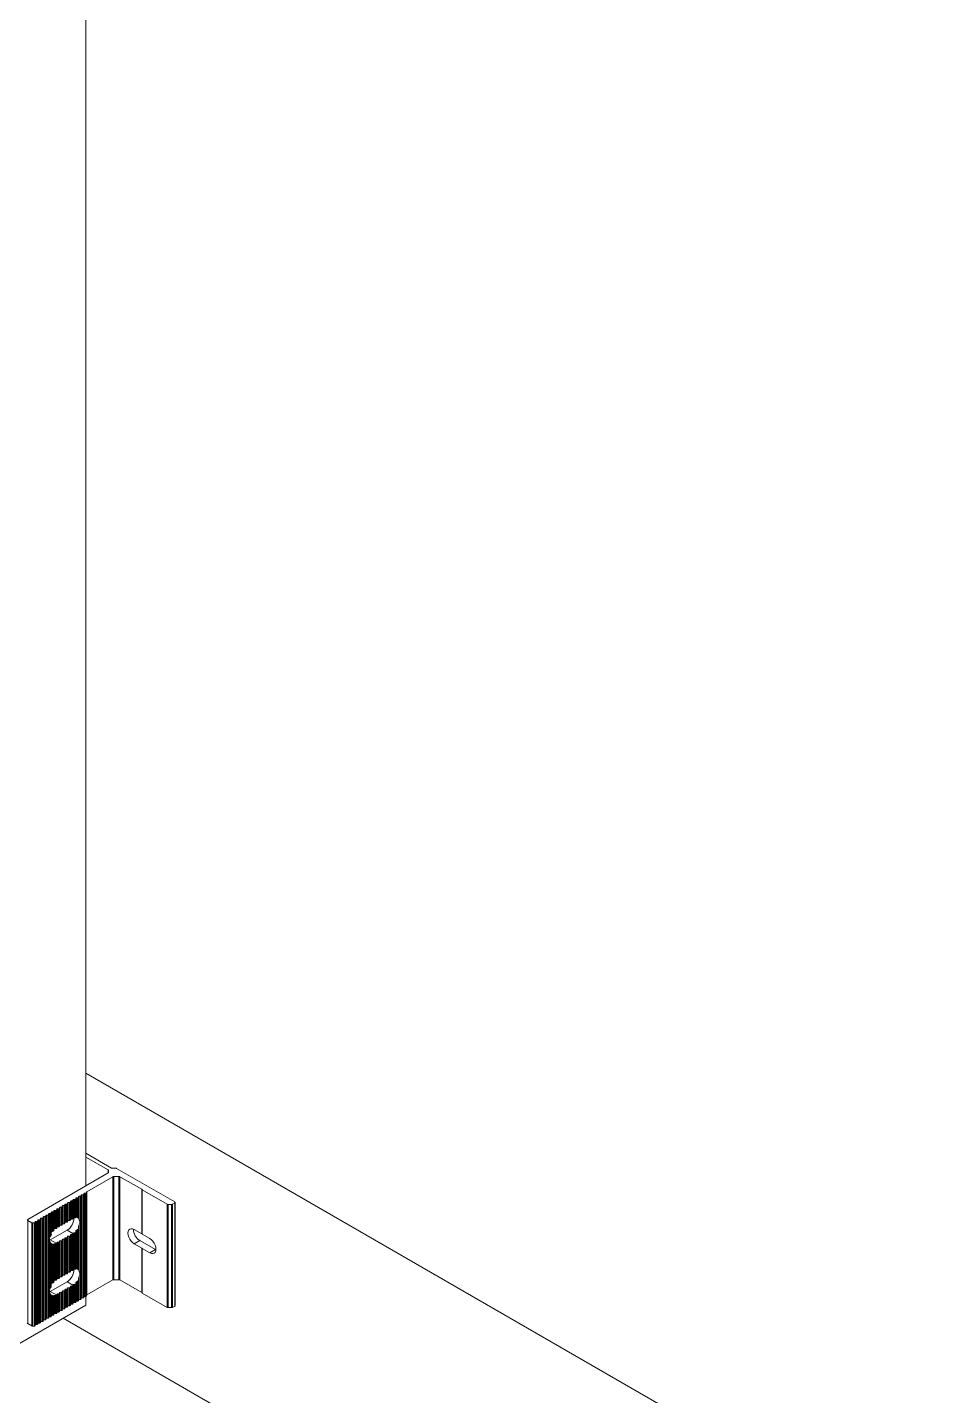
# Model space of a CAD drawing. Header units: millimetres. Extents: x 39 to 459, y 26 to 647.
# Drawn here: x 164.45 to 173.22, y 236.69 to 249.67 of the extents above; entities that cross this region are included whole.
import ezdxf

# ---------------------------------------------------------------- set-up
doc = ezdxf.new("R2010")
doc.units = ezdxf.units.MM
doc.layers.add('ANTET', color=7, linetype='Continuous')

# ---------------------------------------------------------------- blocks, each defined once
blk = doc.blocks.new('Kayıt Montajı')
at = {"color": 8, "linetype": 'Continuous', "lineweight": 15}
for p, q in [((11300.569, 2142.289), (11300.569, 2120.904)), ((11300.781, 2121.055), (11300.781, 2121.026)), ((11300.569, 2119.855), (11300.569, 2119.771))]:
    blk.add_line(p, q, dxfattribs=at)
at = {"color": 7, "linetype": 'Continuous', "lineweight": 15}
for p, q in [((11300.57, 2120.904), (11300.57, 2142.29)), ((11308.793, 2117.226), (11300.57, 2121.973)), ((11300.57, 2121.213), (11300.813, 2121.073)), ((11300.57, 2121.176), (11300.781, 2121.055)), ((11300.781, 2121.026), (11300.019, 2120.586)), ((11300.785, 2121.05), (11300.785, 2121.031)), ((11300.854, 2121.071), (11300.821, 2121.071)), ((11300.862, 2121.069), (11301.413, 2120.751)), ((11300.826, 2120.991), (11300.579, 2120.848)), ((11300.826, 2120.991), (11300.826, 2120.011)), ((11300.835, 2120.993), (11300.883, 2120.993)), ((11300.835, 2120.993), (11300.835, 2120.013)), ((11300.883, 2120.993), (11300.883, 2120.013)), ((11300.891, 2120.991), (11301.1, 2120.871)), ((11300.891, 2120.991), (11300.891, 2120.011)), ((11300.423, 2120.75), (11300.423, 2120.756)), ((11300.43, 2120.761), (11300.441, 2120.761)), ((11300.43, 2120.761), (11300.43, 2120.589)), ((11300.441, 2120.761), (11300.441, 2120.589)), ((11300.448, 2120.765), (11300.448, 2120.771)), ((11300.448, 2120.765), (11300.448, 2120.593)), ((11300.456, 2120.775), (11300.467, 2120.775)), ((11300.456, 2120.775), (11300.456, 2120.603)), ((11300.467, 2120.775), (11300.467, 2120.602)), ((11300.474, 2120.78), (11300.474, 2120.786)), ((11300.474, 2120.78), (11300.474, 2120.604)), ((11300.482, 2120.79), (11300.492, 2120.79)), ((11300.482, 2120.79), (11300.482, 2120.607)), ((11300.492, 2120.79), (11300.492, 2120.602)), ((11300.5, 2120.795), (11300.5, 2120.801)), ((11300.5, 2120.795), (11300.5, 2120.598)), ((11300.507, 2120.805), (11300.518, 2120.805)), ((11300.507, 2120.805), (11300.507, 2120.582)), ((11300.518, 2120.805), (11300.518, 2119.825)), ((11300.526, 2120.809), (11300.526, 2120.816)), ((11300.526, 2120.809), (11300.526, 2119.83)), ((11300.533, 2120.82), (11300.544, 2120.82)), ((11300.533, 2120.82), (11300.533, 2119.84)), ((11300.544, 2120.82), (11300.544, 2119.84)), ((11300.551, 2120.824), (11300.551, 2120.831)), ((11300.551, 2120.824), (11300.551, 2119.844)), ((11300.559, 2120.835), (11300.57, 2120.835)), ((11300.559, 2120.835), (11300.559, 2119.855)), ((11300.57, 2120.835), (11300.57, 2119.855)), ((11300.577, 2120.839), (11300.577, 2120.845)), ((11300.577, 2120.839), (11300.577, 2119.859)), ((11300.579, 2120.848), (11300.579, 2119.869)), ((11301.106, 2120.871), (11301.1, 2120.871)), ((11301.1, 2120.871), (11301.1, 2120.448)), ((11301.106, 2120.871), (11301.106, 2120.867)), ((11301.106, 2120.867), (11301.343, 2120.73)), ((11301.106, 2120.867), (11301.106, 2120.445)), ((11300.198, 2120.627), (11300.209, 2120.627)), ((11300.198, 2120.627), (11300.198, 2119.647)), ((11300.209, 2120.627), (11300.209, 2119.647)), ((11300.217, 2120.631), (11300.217, 2120.637)), ((11300.217, 2120.631), (11300.217, 2119.651)), ((11300.224, 2120.642), (11300.235, 2120.642)), ((11300.224, 2120.642), (11300.224, 2120.401)), ((11300.235, 2120.642), (11300.235, 2120.426)), ((11300.242, 2120.646), (11300.242, 2120.652)), ((11300.242, 2120.646), (11300.242, 2120.445)), ((11300.25, 2120.656), (11300.261, 2120.656)), ((11300.25, 2120.656), (11300.25, 2120.471)), ((11300.261, 2120.656), (11300.261, 2120.475)), ((11300.268, 2120.661), (11300.268, 2120.667)), ((11300.268, 2120.661), (11300.268, 2120.483)), ((11300.276, 2120.671), (11300.286, 2120.671)), ((11300.276, 2120.671), (11300.276, 2120.499)), ((11300.286, 2120.671), (11300.286, 2120.499)), ((11300.294, 2120.676), (11300.294, 2120.682)), ((11300.294, 2120.676), (11300.294, 2120.504)), ((11300.301, 2120.686), (11300.312, 2120.686)), ((11300.301, 2120.686), (11300.301, 2120.515)), ((11300.312, 2120.686), (11300.312, 2120.515)), ((11300.32, 2120.691), (11300.32, 2120.697)), ((11300.32, 2120.691), (11300.32, 2120.519)), ((11300.327, 2120.701), (11300.338, 2120.701)), ((11300.327, 2120.701), (11300.327, 2120.53)), ((11300.338, 2120.701), (11300.338, 2120.53)), ((11300.345, 2120.705), (11300.345, 2120.712)), ((11300.345, 2120.705), (11300.345, 2120.534)), ((11300.353, 2120.716), (11300.364, 2120.716)), ((11300.353, 2120.716), (11300.353, 2120.544)), ((11300.364, 2120.716), (11300.364, 2120.544)), ((11300.371, 2120.72), (11300.371, 2120.726)), ((11300.371, 2120.72), (11300.371, 2120.549)), ((11300.379, 2120.731), (11300.389, 2120.731)), ((11300.379, 2120.731), (11300.379, 2120.559)), ((11300.389, 2120.731), (11300.389, 2120.559)), ((11300.397, 2120.735), (11300.397, 2120.741)), ((11300.397, 2120.735), (11300.397, 2120.564)), ((11300.404, 2120.746), (11300.415, 2120.746)), ((11300.404, 2120.746), (11300.404, 2120.574)), ((11300.415, 2120.746), (11300.415, 2120.574)), ((11300.423, 2120.75), (11300.423, 2120.579)), ((11301.343, 2120.73), (11301.343, 2119.75)), ((11301.352, 2120.728), (11301.384, 2120.728)), ((11301.352, 2120.728), (11301.352, 2119.748)), ((11301.384, 2120.728), (11301.384, 2119.748)), ((11301.393, 2120.73), (11301.413, 2120.742)), ((11301.393, 2120.73), (11301.393, 2119.75)), ((11301.413, 2120.742), (11301.413, 2119.762)), ((11301.416, 2119.767), (11301.416, 2120.747)), ((11300.019, 2120.576), (11300.058, 2120.554)), ((11300.019, 2120.576), (11300.019, 2119.596)), ((11300.058, 2120.554), (11300.058, 2119.574)), ((11300.063, 2120.552), (11300.08, 2120.552)), ((11300.063, 2120.552), (11300.063, 2119.573)), ((11300.08, 2120.552), (11300.08, 2119.573)), ((11300.088, 2120.557), (11300.088, 2120.563)), ((11300.088, 2120.557), (11300.088, 2119.577)), ((11300.095, 2120.567), (11300.106, 2120.567)), ((11300.095, 2120.567), (11300.095, 2119.587)), ((11300.106, 2120.567), (11300.106, 2119.587)), ((11300.114, 2120.572), (11300.114, 2120.578)), ((11300.114, 2120.572), (11300.114, 2119.592)), ((11300.121, 2120.582), (11300.132, 2120.582)), ((11300.121, 2120.582), (11300.121, 2119.602)), ((11300.132, 2120.582), (11300.132, 2119.602)), ((11300.139, 2120.586), (11300.139, 2120.593)), ((11300.139, 2120.586), (11300.139, 2119.607)), ((11300.147, 2120.597), (11300.158, 2120.597)), ((11300.147, 2120.597), (11300.147, 2119.617)), ((11300.158, 2120.597), (11300.158, 2119.617)), ((11300.165, 2120.601), (11300.165, 2120.608)), ((11300.165, 2120.601), (11300.165, 2119.621)), ((11300.173, 2120.612), (11300.183, 2120.612)), ((11300.173, 2120.612), (11300.173, 2119.632)), ((11300.183, 2120.612), (11300.183, 2119.632)), ((11300.191, 2120.616), (11300.191, 2120.622)), ((11300.191, 2120.616), (11300.191, 2119.636)), ((11300.312, 2120.515), (11300.301, 2120.515)), ((11300.338, 2120.53), (11300.327, 2120.53)), ((11300.364, 2120.544), (11300.353, 2120.544)), ((11300.389, 2120.559), (11300.379, 2120.559)), ((11300.415, 2120.574), (11300.404, 2120.574)), ((11300.441, 2120.589), (11300.43, 2120.589)), ((11300.5, 2120.501), (11300.5, 2120.108)), ((11300.507, 2120.538), (11300.507, 2120.092)), ((11300.224, 2120.392), (11300.224, 2119.911)), ((11300.233, 2120.391), (11300.225, 2120.387)), ((11300.392, 2120.483), (11300.233, 2120.391)), ((11300.294, 2120.356), (11300.233, 2120.391)), ((11300.235, 2120.367), (11300.235, 2119.937)), ((11300.312, 2120.368), (11300.301, 2120.368)), ((11300.301, 2120.368), (11300.301, 2120.025)), ((11300.312, 2120.368), (11300.312, 2120.025)), ((11300.32, 2120.378), (11300.32, 2120.372)), ((11300.32, 2120.372), (11300.32, 2120.029)), ((11300.338, 2120.383), (11300.327, 2120.383)), ((11300.327, 2120.383), (11300.327, 2120.04)), ((11300.338, 2120.383), (11300.338, 2120.04)), ((11300.345, 2120.393), (11300.345, 2120.387)), ((11300.345, 2120.387), (11300.345, 2120.044)), ((11300.364, 2120.397), (11300.353, 2120.397)), ((11300.353, 2120.397), (11300.353, 2120.055)), ((11300.364, 2120.397), (11300.364, 2120.055)), ((11300.371, 2120.408), (11300.371, 2120.402)), ((11300.371, 2120.402), (11300.371, 2120.059)), ((11300.389, 2120.412), (11300.379, 2120.412)), ((11300.379, 2120.412), (11300.379, 2120.069)), ((11300.389, 2120.412), (11300.389, 2120.069)), ((11300.448, 2120.451), (11300.392, 2120.483)), ((11300.397, 2120.423), (11300.397, 2120.417)), ((11300.397, 2120.417), (11300.397, 2120.074)), ((11300.415, 2120.427), (11300.404, 2120.427)), ((11300.404, 2120.427), (11300.404, 2120.084)), ((11300.415, 2120.427), (11300.415, 2120.084)), ((11300.423, 2120.438), (11300.423, 2120.432)), ((11300.423, 2120.432), (11300.423, 2120.089)), ((11300.441, 2120.442), (11300.43, 2120.442)), ((11300.43, 2120.442), (11300.43, 2120.099)), ((11300.441, 2120.442), (11300.441, 2120.099)), ((11300.448, 2120.451), (11300.448, 2120.446)), ((11300.448, 2120.446), (11300.448, 2120.103)), ((11300.456, 2120.458), (11300.456, 2120.113)), ((11300.467, 2120.459), (11300.467, 2120.112)), ((11300.474, 2120.466), (11300.474, 2120.114)), ((11300.482, 2120.484), (11300.482, 2120.117)), ((11300.492, 2120.488), (11300.492, 2120.112)), ((11301.029, 2120.489), (11301.1, 2120.448)), ((11301.082, 2120.385), (11301.029, 2120.355)), ((11301.23, 2120.299), (11301.082, 2120.385)), ((11301.1, 2120.448), (11301.106, 2120.448)), ((11301.106, 2120.445), (11301.177, 2120.404)), ((11300.242, 2120.356), (11300.242, 2119.956)), ((11300.25, 2120.352), (11300.25, 2119.981)), ((11300.261, 2120.348), (11300.261, 2119.985)), ((11300.268, 2120.348), (11300.268, 2119.994)), ((11300.276, 2120.354), (11300.276, 2120.009)), ((11300.286, 2120.353), (11300.286, 2120.01)), ((11300.294, 2120.363), (11300.294, 2120.357)), ((11300.294, 2120.357), (11300.294, 2120.014)), ((11301.029, 2120.355), (11301.1, 2120.314)), ((11301.1, 2120.314), (11301.1, 2119.891)), ((11301.1, 2120.314), (11301.106, 2120.314)), ((11301.106, 2120.31), (11301.106, 2120.314)), ((11301.106, 2120.31), (11301.106, 2119.887)), ((11301.106, 2120.31), (11301.177, 2120.269)), ((11301.23, 2120.299), (11301.177, 2120.269)), ((11301.235, 2120.297), (11301.23, 2120.299)), ((11300.392, 2119.993), (11300.233, 2119.901)), ((11300.312, 2120.025), (11300.301, 2120.025)), ((11300.338, 2120.04), (11300.327, 2120.04)), ((11300.364, 2120.055), (11300.353, 2120.055)), ((11300.389, 2120.069), (11300.379, 2120.069)), ((11300.448, 2119.961), (11300.392, 2119.993)), ((11300.415, 2120.084), (11300.404, 2120.084)), ((11300.441, 2120.099), (11300.43, 2120.099)), ((11300.482, 2119.994), (11300.482, 2119.81)), ((11300.492, 2119.999), (11300.492, 2119.81)), ((11300.5, 2120.011), (11300.5, 2119.815)), ((11300.507, 2120.048), (11300.507, 2119.825)), ((11300.826, 2120.011), (11300.579, 2119.869)), ((11300.835, 2120.013), (11300.883, 2120.013)), ((11300.891, 2120.011), (11301.1, 2119.891)), ((11300.224, 2119.902), (11300.224, 2119.662)), ((11300.225, 2119.897), (11300.233, 2119.901)), ((11300.294, 2119.866), (11300.233, 2119.901)), ((11300.235, 2119.877), (11300.235, 2119.662)), ((11300.242, 2119.867), (11300.242, 2119.666)), ((11300.25, 2119.862), (11300.25, 2119.677)), ((11300.261, 2119.858), (11300.261, 2119.677)), ((11300.268, 2119.858), (11300.268, 2119.681)), ((11300.276, 2119.864), (11300.276, 2119.691)), ((11300.286, 2119.863), (11300.286, 2119.691)), ((11300.294, 2119.873), (11300.294, 2119.867)), ((11300.294, 2119.867), (11300.294, 2119.696)), ((11300.312, 2119.878), (11300.301, 2119.878)), ((11300.301, 2119.878), (11300.301, 2119.706)), ((11300.312, 2119.878), (11300.312, 2119.706)), ((11300.32, 2119.888), (11300.32, 2119.882)), ((11300.32, 2119.882), (11300.32, 2119.711)), ((11300.338, 2119.893), (11300.327, 2119.893)), ((11300.327, 2119.893), (11300.327, 2119.721)), ((11300.338, 2119.893), (11300.338, 2119.721)), ((11300.345, 2119.903), (11300.345, 2119.897)), ((11300.345, 2119.897), (11300.345, 2119.726)), ((11300.364, 2119.908), (11300.353, 2119.908)), ((11300.353, 2119.908), (11300.353, 2119.736)), ((11300.364, 2119.908), (11300.364, 2119.736)), ((11300.371, 2119.918), (11300.371, 2119.912)), ((11300.371, 2119.912), (11300.371, 2119.74)), ((11300.389, 2119.922), (11300.379, 2119.922)), ((11300.379, 2119.922), (11300.379, 2119.751)), ((11300.389, 2119.922), (11300.389, 2119.751)), ((11300.397, 2119.933), (11300.397, 2119.927)), ((11300.397, 2119.927), (11300.397, 2119.755)), ((11300.415, 2119.937), (11300.404, 2119.937)), ((11300.404, 2119.937), (11300.404, 2119.766)), ((11300.415, 2119.937), (11300.415, 2119.766)), ((11300.423, 2119.948), (11300.423, 2119.942)), ((11300.423, 2119.942), (11300.423, 2119.77)), ((11300.441, 2119.952), (11300.43, 2119.952)), ((11300.43, 2119.952), (11300.43, 2119.781)), ((11300.441, 2119.952), (11300.441, 2119.781)), ((11300.448, 2119.961), (11300.448, 2119.956)), ((11300.448, 2119.956), (11300.448, 2119.785)), ((11300.456, 2119.968), (11300.456, 2119.796)), ((11300.467, 2119.969), (11300.467, 2119.796)), ((11300.474, 2119.976), (11300.474, 2119.8)), ((11300.559, 2119.855), (11300.57, 2119.855)), ((11300.57, 2119.772), (11300.57, 2119.855)), ((11301.106, 2119.891), (11301.1, 2119.891)), ((11301.106, 2119.887), (11301.343, 2119.75)), ((11299.248, 2119.008), (11300.569, 2119.771)), ((11300.327, 2119.721), (11300.338, 2119.721)), ((11300.353, 2119.736), (11300.364, 2119.736)), ((11300.379, 2119.751), (11300.389, 2119.751)), ((11300.404, 2119.766), (11300.415, 2119.766)), ((11300.43, 2119.781), (11300.441, 2119.781)), ((11300.456, 2119.796), (11300.467, 2119.796)), ((11300.482, 2119.81), (11300.492, 2119.81)), ((11300.507, 2119.825), (11300.518, 2119.825)), ((11300.533, 2119.84), (11300.544, 2119.84)), ((11301.352, 2119.748), (11301.384, 2119.748)), ((11301.393, 2119.75), (11301.413, 2119.762)), ((11300.019, 2119.596), (11300.058, 2119.574)), ((11300.095, 2119.587), (11300.106, 2119.587)), ((11300.121, 2119.602), (11300.132, 2119.602)), ((11300.147, 2119.617), (11300.158, 2119.617)), ((11300.173, 2119.632), (11300.183, 2119.632)), ((11300.198, 2119.647), (11300.209, 2119.647)), ((11300.224, 2119.662), (11300.235, 2119.662)), ((11300.25, 2119.677), (11300.261, 2119.677)), ((11300.276, 2119.691), (11300.286, 2119.691)), ((11300.301, 2119.706), (11300.312, 2119.706)), ((11300.355, 2119.647), (11303.803, 2117.656)), ((11300.063, 2119.573), (11300.08, 2119.573))]:
    blk.add_line(p, q, dxfattribs=at)
at = {"color": 7, "linetype": 'Continuous', "lineweight": 15, "flags": 128}
for points in [[(11300.423, 2120.756), (11300.423, 2120.757), (11300.423, 2120.758), (11300.424, 2120.759), (11300.425, 2120.759), (11300.426, 2120.76), (11300.427, 2120.76), (11300.429, 2120.76), (11300.43, 2120.761)], [(11300.441, 2120.761), (11300.442, 2120.761), (11300.444, 2120.761), (11300.445, 2120.761), (11300.446, 2120.762), (11300.447, 2120.762), (11300.448, 2120.763), (11300.448, 2120.764), (11300.448, 2120.765)], [(11300.448, 2120.771), (11300.449, 2120.772), (11300.449, 2120.773), (11300.45, 2120.773), (11300.451, 2120.774), (11300.452, 2120.775), (11300.453, 2120.775), (11300.454, 2120.775), (11300.456, 2120.775)], [(11300.467, 2120.775), (11300.468, 2120.775), (11300.47, 2120.776), (11300.471, 2120.776), (11300.472, 2120.777), (11300.473, 2120.777), (11300.474, 2120.778), (11300.474, 2120.779), (11300.474, 2120.78)], [(11300.474, 2120.786), (11300.474, 2120.787), (11300.475, 2120.788), (11300.475, 2120.788), (11300.476, 2120.789), (11300.478, 2120.79), (11300.479, 2120.79), (11300.48, 2120.79), (11300.482, 2120.79)], [(11300.492, 2120.79), (11300.494, 2120.79), (11300.495, 2120.791), (11300.497, 2120.791), (11300.498, 2120.792), (11300.499, 2120.792), (11300.499, 2120.793), (11300.5, 2120.794), (11300.5, 2120.795)], [(11300.5, 2120.801), (11300.5, 2120.802), (11300.501, 2120.802), (11300.501, 2120.803), (11300.502, 2120.804), (11300.503, 2120.804), (11300.505, 2120.805), (11300.506, 2120.805), (11300.507, 2120.805)], [(11300.518, 2120.805), (11300.52, 2120.805), (11300.521, 2120.805), (11300.522, 2120.806), (11300.524, 2120.806), (11300.524, 2120.807), (11300.525, 2120.808), (11300.526, 2120.809), (11300.526, 2120.809)], [(11300.526, 2120.816), (11300.526, 2120.817), (11300.526, 2120.817), (11300.527, 2120.818), (11300.528, 2120.819), (11300.529, 2120.819), (11300.53, 2120.82), (11300.532, 2120.82), (11300.533, 2120.82)], [(11300.544, 2120.82), (11300.545, 2120.82), (11300.547, 2120.82), (11300.548, 2120.821), (11300.549, 2120.821), (11300.55, 2120.822), (11300.551, 2120.823), (11300.551, 2120.824), (11300.551, 2120.824)], [(11300.551, 2120.831), (11300.552, 2120.831), (11300.552, 2120.832), (11300.553, 2120.833), (11300.554, 2120.834), (11300.555, 2120.834), (11300.556, 2120.835), (11300.558, 2120.835), (11300.559, 2120.835)], [(11300.57, 2120.835), (11300.571, 2120.835), (11300.573, 2120.835), (11300.574, 2120.836), (11300.575, 2120.836), (11300.576, 2120.837), (11300.577, 2120.838), (11300.577, 2120.838), (11300.577, 2120.839)], [(11300.191, 2120.622), (11300.191, 2120.623), (11300.191, 2120.624), (11300.192, 2120.625), (11300.193, 2120.625), (11300.194, 2120.626), (11300.196, 2120.626), (11300.197, 2120.627), (11300.198, 2120.627)], [(11300.209, 2120.627), (11300.211, 2120.627), (11300.212, 2120.627), (11300.213, 2120.627), (11300.214, 2120.628), (11300.215, 2120.629), (11300.216, 2120.629), (11300.216, 2120.63), (11300.217, 2120.631)], [(11300.217, 2120.637), (11300.217, 2120.638), (11300.217, 2120.639), (11300.218, 2120.64), (11300.219, 2120.64), (11300.22, 2120.641), (11300.221, 2120.641), (11300.223, 2120.641), (11300.224, 2120.642)], [(11300.235, 2120.642), (11300.236, 2120.642), (11300.238, 2120.642), (11300.239, 2120.642), (11300.24, 2120.643), (11300.241, 2120.644), (11300.242, 2120.644), (11300.242, 2120.645), (11300.242, 2120.646)], [(11300.242, 2120.652), (11300.243, 2120.653), (11300.243, 2120.654), (11300.244, 2120.655), (11300.245, 2120.655), (11300.246, 2120.656), (11300.247, 2120.656), (11300.248, 2120.656), (11300.25, 2120.656)], [(11300.261, 2120.656), (11300.262, 2120.657), (11300.264, 2120.657), (11300.265, 2120.657), (11300.266, 2120.658), (11300.267, 2120.658), (11300.268, 2120.659), (11300.268, 2120.66), (11300.268, 2120.661)], [(11300.268, 2120.667), (11300.268, 2120.668), (11300.269, 2120.669), (11300.269, 2120.669), (11300.27, 2120.67), (11300.271, 2120.671), (11300.273, 2120.671), (11300.274, 2120.671), (11300.276, 2120.671)], [(11300.286, 2120.671), (11300.288, 2120.671), (11300.289, 2120.672), (11300.291, 2120.672), (11300.292, 2120.673), (11300.293, 2120.673), (11300.293, 2120.674), (11300.294, 2120.675), (11300.294, 2120.676)], [(11300.294, 2120.682), (11300.294, 2120.683), (11300.294, 2120.684), (11300.295, 2120.684), (11300.296, 2120.685), (11300.297, 2120.685), (11300.299, 2120.686), (11300.3, 2120.686), (11300.301, 2120.686)], [(11300.312, 2120.686), (11300.314, 2120.686), (11300.315, 2120.687), (11300.316, 2120.687), (11300.317, 2120.687), (11300.318, 2120.688), (11300.319, 2120.689), (11300.32, 2120.69), (11300.32, 2120.691)], [(11300.32, 2120.697), (11300.32, 2120.698), (11300.32, 2120.698), (11300.321, 2120.699), (11300.322, 2120.7), (11300.323, 2120.7), (11300.324, 2120.701), (11300.326, 2120.701), (11300.327, 2120.701)], [(11300.338, 2120.701), (11300.339, 2120.701), (11300.341, 2120.701), (11300.342, 2120.702), (11300.343, 2120.702), (11300.344, 2120.703), (11300.345, 2120.704), (11300.345, 2120.705), (11300.345, 2120.705)], [(11300.345, 2120.712), (11300.346, 2120.712), (11300.346, 2120.713), (11300.347, 2120.714), (11300.348, 2120.715), (11300.349, 2120.715), (11300.35, 2120.716), (11300.351, 2120.716), (11300.353, 2120.716)], [(11300.364, 2120.716), (11300.365, 2120.716), (11300.367, 2120.716), (11300.368, 2120.717), (11300.369, 2120.717), (11300.37, 2120.718), (11300.371, 2120.719), (11300.371, 2120.719), (11300.371, 2120.72)], [(11300.371, 2120.726), (11300.371, 2120.727), (11300.372, 2120.728), (11300.372, 2120.729), (11300.373, 2120.73), (11300.375, 2120.73), (11300.376, 2120.73), (11300.377, 2120.731), (11300.379, 2120.731)], [(11300.389, 2120.731), (11300.391, 2120.731), (11300.392, 2120.731), (11300.394, 2120.732), (11300.395, 2120.732), (11300.396, 2120.733), (11300.396, 2120.733), (11300.397, 2120.734), (11300.397, 2120.735)], [(11300.397, 2120.741), (11300.397, 2120.742), (11300.398, 2120.743), (11300.398, 2120.744), (11300.399, 2120.744), (11300.4, 2120.745), (11300.402, 2120.745), (11300.403, 2120.746), (11300.404, 2120.746)], [(11300.415, 2120.746), (11300.417, 2120.746), (11300.418, 2120.746), (11300.419, 2120.746), (11300.421, 2120.747), (11300.421, 2120.748), (11300.422, 2120.748), (11300.423, 2120.749), (11300.423, 2120.75)], [(11300.08, 2120.552), (11300.082, 2120.552), (11300.083, 2120.553), (11300.085, 2120.553), (11300.086, 2120.554), (11300.087, 2120.554), (11300.087, 2120.555), (11300.088, 2120.556), (11300.088, 2120.557)], [(11300.088, 2120.563), (11300.088, 2120.564), (11300.088, 2120.565), (11300.089, 2120.565), (11300.09, 2120.566), (11300.091, 2120.567), (11300.092, 2120.567), (11300.094, 2120.567), (11300.095, 2120.567)], [(11300.106, 2120.567), (11300.108, 2120.567), (11300.109, 2120.568), (11300.11, 2120.568), (11300.111, 2120.569), (11300.112, 2120.569), (11300.113, 2120.57), (11300.113, 2120.571), (11300.114, 2120.572)], [(11300.114, 2120.578), (11300.114, 2120.579), (11300.114, 2120.579), (11300.115, 2120.58), (11300.116, 2120.581), (11300.117, 2120.581), (11300.118, 2120.582), (11300.12, 2120.582), (11300.121, 2120.582)], [(11300.132, 2120.582), (11300.133, 2120.582), (11300.135, 2120.582), (11300.136, 2120.583), (11300.137, 2120.583), (11300.138, 2120.584), (11300.139, 2120.585), (11300.139, 2120.586), (11300.139, 2120.586)], [(11300.139, 2120.593), (11300.14, 2120.593), (11300.14, 2120.594), (11300.141, 2120.595), (11300.142, 2120.596), (11300.143, 2120.596), (11300.144, 2120.597), (11300.145, 2120.597), (11300.147, 2120.597)], [(11300.158, 2120.597), (11300.159, 2120.597), (11300.16, 2120.597), (11300.162, 2120.598), (11300.163, 2120.598), (11300.164, 2120.599), (11300.165, 2120.6), (11300.165, 2120.6), (11300.165, 2120.601)], [(11300.165, 2120.608), (11300.165, 2120.608), (11300.166, 2120.609), (11300.166, 2120.61), (11300.167, 2120.611), (11300.168, 2120.611), (11300.17, 2120.612), (11300.171, 2120.612), (11300.173, 2120.612)], [(11300.183, 2120.612), (11300.185, 2120.612), (11300.186, 2120.612), (11300.188, 2120.613), (11300.189, 2120.613), (11300.19, 2120.614), (11300.19, 2120.615), (11300.191, 2120.615), (11300.191, 2120.616)], [(11300.301, 2120.515), (11300.3, 2120.515), (11300.299, 2120.514), (11300.297, 2120.514), (11300.296, 2120.513), (11300.295, 2120.513), (11300.294, 2120.512), (11300.294, 2120.511), (11300.294, 2120.51)], [(11300.32, 2120.519), (11300.32, 2120.518), (11300.319, 2120.517), (11300.318, 2120.517), (11300.317, 2120.516), (11300.316, 2120.515), (11300.315, 2120.515), (11300.314, 2120.515), (11300.312, 2120.515)], [(11300.327, 2120.53), (11300.326, 2120.53), (11300.324, 2120.529), (11300.323, 2120.529), (11300.322, 2120.528), (11300.321, 2120.528), (11300.32, 2120.527), (11300.32, 2120.526), (11300.32, 2120.525)], [(11300.345, 2120.534), (11300.345, 2120.533), (11300.345, 2120.532), (11300.344, 2120.532), (11300.343, 2120.531), (11300.342, 2120.53), (11300.341, 2120.53), (11300.339, 2120.53), (11300.338, 2120.53)], [(11300.353, 2120.544), (11300.351, 2120.544), (11300.35, 2120.544), (11300.349, 2120.544), (11300.348, 2120.543), (11300.347, 2120.543), (11300.346, 2120.542), (11300.346, 2120.541), (11300.345, 2120.54)], [(11300.371, 2120.549), (11300.371, 2120.548), (11300.371, 2120.547), (11300.37, 2120.546), (11300.369, 2120.546), (11300.368, 2120.545), (11300.367, 2120.545), (11300.365, 2120.545), (11300.364, 2120.544)], [(11300.379, 2120.559), (11300.377, 2120.559), (11300.376, 2120.559), (11300.375, 2120.559), (11300.373, 2120.558), (11300.372, 2120.557), (11300.372, 2120.557), (11300.371, 2120.556), (11300.371, 2120.555)], [(11300.397, 2120.564), (11300.397, 2120.563), (11300.396, 2120.562), (11300.396, 2120.561), (11300.395, 2120.561), (11300.394, 2120.56), (11300.392, 2120.56), (11300.391, 2120.559), (11300.389, 2120.559)], [(11300.404, 2120.574), (11300.403, 2120.574), (11300.402, 2120.574), (11300.4, 2120.573), (11300.399, 2120.573), (11300.398, 2120.572), (11300.398, 2120.572), (11300.397, 2120.571), (11300.397, 2120.57)], [(11300.423, 2120.579), (11300.423, 2120.578), (11300.422, 2120.577), (11300.421, 2120.576), (11300.421, 2120.575), (11300.419, 2120.575), (11300.418, 2120.575), (11300.417, 2120.574), (11300.415, 2120.574)], [(11300.43, 2120.589), (11300.429, 2120.589), (11300.427, 2120.589), (11300.426, 2120.588), (11300.425, 2120.588), (11300.424, 2120.587), (11300.423, 2120.586), (11300.423, 2120.586), (11300.423, 2120.585)], [(11300.448, 2120.593), (11300.448, 2120.593), (11300.448, 2120.592), (11300.447, 2120.591), (11300.446, 2120.59), (11300.445, 2120.59), (11300.444, 2120.589), (11300.442, 2120.589), (11300.441, 2120.589)], [(11300.448, 2120.6), (11300.449, 2120.6), (11300.449, 2120.601), (11300.451, 2120.602), (11300.453, 2120.603), (11300.455, 2120.603), (11300.456, 2120.603)], [(11300.467, 2120.602), (11300.467, 2120.602), (11300.47, 2120.602), (11300.472, 2120.602), (11300.473, 2120.603), (11300.474, 2120.603), (11300.474, 2120.604)], [(11300.474, 2120.607), (11300.474, 2120.607), (11300.475, 2120.608), (11300.476, 2120.608), (11300.478, 2120.608), (11300.481, 2120.607), (11300.482, 2120.607)], [(11300.5, 2120.516), (11300.5, 2120.511), (11300.5, 2120.506), (11300.5, 2120.501)], [(11301.029, 2120.489), (11301.013, 2120.496), (11300.999, 2120.497), (11300.987, 2120.493), (11300.978, 2120.485), (11300.972, 2120.472), (11300.97, 2120.456), (11300.972, 2120.437), (11300.978, 2120.417), (11300.987, 2120.398), (11300.999, 2120.38), (11301.013, 2120.366), (11301.029, 2120.355)], [(11300.224, 2120.392), (11300.224, 2120.399), (11300.224, 2120.401)], [(11300.301, 2120.368), (11300.3, 2120.368), (11300.299, 2120.367), (11300.297, 2120.367), (11300.296, 2120.366), (11300.295, 2120.366), (11300.294, 2120.365), (11300.294, 2120.364), (11300.294, 2120.363)], [(11300.32, 2120.372), (11300.32, 2120.371), (11300.319, 2120.37), (11300.318, 2120.37), (11300.317, 2120.369), (11300.316, 2120.368), (11300.315, 2120.368), (11300.314, 2120.368), (11300.312, 2120.368)], [(11300.327, 2120.383), (11300.326, 2120.383), (11300.324, 2120.382), (11300.323, 2120.382), (11300.322, 2120.381), (11300.321, 2120.381), (11300.32, 2120.38), (11300.32, 2120.379), (11300.32, 2120.378)], [(11300.345, 2120.387), (11300.345, 2120.386), (11300.345, 2120.385), (11300.344, 2120.385), (11300.343, 2120.384), (11300.342, 2120.383), (11300.341, 2120.383), (11300.339, 2120.383), (11300.338, 2120.383)], [(11300.353, 2120.397), (11300.351, 2120.397), (11300.35, 2120.397), (11300.349, 2120.397), (11300.348, 2120.396), (11300.347, 2120.396), (11300.346, 2120.395), (11300.346, 2120.394), (11300.345, 2120.393)], [(11300.371, 2120.402), (11300.371, 2120.401), (11300.371, 2120.4), (11300.37, 2120.399), (11300.369, 2120.399), (11300.368, 2120.398), (11300.367, 2120.398), (11300.365, 2120.398), (11300.364, 2120.397)], [(11300.379, 2120.412), (11300.377, 2120.412), (11300.376, 2120.412), (11300.375, 2120.412), (11300.373, 2120.411), (11300.372, 2120.41), (11300.372, 2120.41), (11300.371, 2120.409), (11300.371, 2120.408)], [(11300.397, 2120.417), (11300.397, 2120.416), (11300.396, 2120.415), (11300.396, 2120.414), (11300.395, 2120.414), (11300.394, 2120.413), (11300.392, 2120.413), (11300.391, 2120.412), (11300.389, 2120.412)], [(11300.404, 2120.427), (11300.403, 2120.427), (11300.402, 2120.427), (11300.4, 2120.426), (11300.399, 2120.426), (11300.398, 2120.425), (11300.398, 2120.425), (11300.397, 2120.424), (11300.397, 2120.423)], [(11300.423, 2120.432), (11300.423, 2120.431), (11300.422, 2120.43), (11300.421, 2120.429), (11300.421, 2120.428), (11300.419, 2120.428), (11300.418, 2120.428), (11300.417, 2120.427), (11300.415, 2120.427)], [(11300.43, 2120.442), (11300.429, 2120.442), (11300.427, 2120.442), (11300.426, 2120.441), (11300.425, 2120.441), (11300.424, 2120.44), (11300.423, 2120.439), (11300.423, 2120.439), (11300.423, 2120.438)], [(11300.448, 2120.446), (11300.448, 2120.446), (11300.448, 2120.445), (11300.447, 2120.444), (11300.446, 2120.443), (11300.445, 2120.443), (11300.444, 2120.442), (11300.442, 2120.442), (11300.441, 2120.442)], [(11300.448, 2120.453), (11300.448, 2120.452), (11300.448, 2120.451)], [(11300.474, 2120.475), (11300.474, 2120.472), (11300.474, 2120.469), (11300.474, 2120.466)], [(11301.177, 2120.269), (11301.192, 2120.262), (11301.206, 2120.261), (11301.218, 2120.265), (11301.228, 2120.273), (11301.233, 2120.286), (11301.235, 2120.303), (11301.233, 2120.321), (11301.228, 2120.341), (11301.218, 2120.36), (11301.206, 2120.378), (11301.192, 2120.393), (11301.177, 2120.404)], [(11300.268, 2120.348), (11300.268, 2120.348), (11300.267, 2120.347), (11300.266, 2120.347), (11300.263, 2120.347), (11300.261, 2120.348)], [(11300.276, 2120.354), (11300.274, 2120.354), (11300.272, 2120.354), (11300.27, 2120.354), (11300.269, 2120.353), (11300.268, 2120.352)], [(11300.268, 2120.352), (11300.268, 2120.351), (11300.268, 2120.349), (11300.268, 2120.348)], [(11300.456, 2120.113), (11300.454, 2120.113), (11300.452, 2120.113), (11300.45, 2120.112), (11300.449, 2120.111), (11300.448, 2120.11)], [(11300.474, 2120.114), (11300.474, 2120.113), (11300.473, 2120.113), (11300.472, 2120.112), (11300.469, 2120.112), (11300.467, 2120.112), (11300.467, 2120.112)], [(11300.482, 2120.117), (11300.481, 2120.117), (11300.479, 2120.118), (11300.476, 2120.118), (11300.475, 2120.118), (11300.474, 2120.117), (11300.474, 2120.117)], [(11300.5, 2120.106), (11300.5, 2120.107), (11300.5, 2120.108), (11300.5, 2120.108)], [(11300.301, 2120.025), (11300.3, 2120.025), (11300.299, 2120.024), (11300.297, 2120.024), (11300.296, 2120.024), (11300.295, 2120.023), (11300.294, 2120.022), (11300.294, 2120.021), (11300.294, 2120.02)], [(11300.32, 2120.029), (11300.32, 2120.028), (11300.319, 2120.027), (11300.318, 2120.027), (11300.317, 2120.026), (11300.316, 2120.026), (11300.315, 2120.025), (11300.314, 2120.025), (11300.312, 2120.025)], [(11300.327, 2120.04), (11300.326, 2120.04), (11300.324, 2120.039), (11300.323, 2120.039), (11300.322, 2120.038), (11300.321, 2120.038), (11300.32, 2120.037), (11300.32, 2120.036), (11300.32, 2120.035)], [(11300.345, 2120.044), (11300.345, 2120.043), (11300.345, 2120.042), (11300.344, 2120.042), (11300.343, 2120.041), (11300.342, 2120.04), (11300.341, 2120.04), (11300.339, 2120.04), (11300.338, 2120.04)], [(11300.353, 2120.055), (11300.351, 2120.054), (11300.35, 2120.054), (11300.349, 2120.054), (11300.348, 2120.053), (11300.347, 2120.053), (11300.346, 2120.052), (11300.346, 2120.051), (11300.345, 2120.05)], [(11300.371, 2120.059), (11300.371, 2120.058), (11300.371, 2120.057), (11300.37, 2120.056), (11300.369, 2120.056), (11300.368, 2120.055), (11300.367, 2120.055), (11300.365, 2120.055), (11300.364, 2120.055)], [(11300.379, 2120.069), (11300.377, 2120.069), (11300.376, 2120.069), (11300.375, 2120.069), (11300.373, 2120.068), (11300.372, 2120.067), (11300.372, 2120.067), (11300.371, 2120.066), (11300.371, 2120.065)], [(11300.397, 2120.074), (11300.397, 2120.073), (11300.396, 2120.072), (11300.396, 2120.071), (11300.395, 2120.071), (11300.394, 2120.07), (11300.392, 2120.07), (11300.391, 2120.069), (11300.389, 2120.069)], [(11300.404, 2120.084), (11300.403, 2120.084), (11300.402, 2120.084), (11300.4, 2120.084), (11300.399, 2120.083), (11300.398, 2120.082), (11300.398, 2120.082), (11300.397, 2120.081), (11300.397, 2120.08)], [(11300.423, 2120.089), (11300.423, 2120.088), (11300.422, 2120.087), (11300.421, 2120.086), (11300.421, 2120.086), (11300.419, 2120.085), (11300.418, 2120.085), (11300.417, 2120.084), (11300.415, 2120.084)], [(11300.43, 2120.099), (11300.429, 2120.099), (11300.427, 2120.099), (11300.426, 2120.098), (11300.425, 2120.098), (11300.424, 2120.097), (11300.423, 2120.096), (11300.423, 2120.096), (11300.423, 2120.095)], [(11300.448, 2120.103), (11300.448, 2120.103), (11300.448, 2120.102), (11300.447, 2120.101), (11300.446, 2120.1), (11300.445, 2120.1), (11300.444, 2120.099), (11300.442, 2120.099), (11300.441, 2120.099)], [(11300.474, 2119.976), (11300.474, 2119.979), (11300.474, 2119.982), (11300.474, 2119.985)], [(11300.5, 2120.011), (11300.5, 2120.016), (11300.5, 2120.021), (11300.5, 2120.026)], [(11300.224, 2119.911), (11300.224, 2119.91), (11300.224, 2119.902)], [(11300.261, 2119.858), (11300.261, 2119.858), (11300.263, 2119.858), (11300.266, 2119.857), (11300.267, 2119.857), (11300.268, 2119.858), (11300.268, 2119.858)], [(11300.268, 2119.862), (11300.268, 2119.862), (11300.269, 2119.863), (11300.27, 2119.864), (11300.272, 2119.864), (11300.275, 2119.864), (11300.276, 2119.864)], [(11300.301, 2119.878), (11300.3, 2119.878), (11300.299, 2119.877), (11300.297, 2119.877), (11300.296, 2119.877), (11300.295, 2119.876), (11300.294, 2119.875), (11300.294, 2119.874), (11300.294, 2119.873)], [(11300.32, 2119.882), (11300.32, 2119.881), (11300.319, 2119.88), (11300.318, 2119.88), (11300.317, 2119.879), (11300.316, 2119.879), (11300.315, 2119.878), (11300.314, 2119.878), (11300.312, 2119.878)], [(11300.327, 2119.893), (11300.326, 2119.893), (11300.324, 2119.892), (11300.323, 2119.892), (11300.322, 2119.891), (11300.321, 2119.891), (11300.32, 2119.89), (11300.32, 2119.889), (11300.32, 2119.888)], [(11300.345, 2119.897), (11300.345, 2119.896), (11300.345, 2119.895), (11300.344, 2119.895), (11300.343, 2119.894), (11300.342, 2119.893), (11300.341, 2119.893), (11300.339, 2119.893), (11300.338, 2119.893)], [(11300.353, 2119.908), (11300.351, 2119.907), (11300.35, 2119.907), (11300.349, 2119.907), (11300.348, 2119.906), (11300.347, 2119.906), (11300.346, 2119.905), (11300.346, 2119.904), (11300.345, 2119.903)], [(11300.371, 2119.912), (11300.371, 2119.911), (11300.371, 2119.91), (11300.37, 2119.909), (11300.369, 2119.909), (11300.368, 2119.908), (11300.367, 2119.908), (11300.365, 2119.908), (11300.364, 2119.908)], [(11300.379, 2119.922), (11300.377, 2119.922), (11300.376, 2119.922), (11300.375, 2119.922), (11300.373, 2119.921), (11300.372, 2119.92), (11300.372, 2119.92), (11300.371, 2119.919), (11300.371, 2119.918)], [(11300.397, 2119.927), (11300.397, 2119.926), (11300.396, 2119.925), (11300.396, 2119.924), (11300.395, 2119.924), (11300.394, 2119.923), (11300.392, 2119.923), (11300.391, 2119.923), (11300.389, 2119.922)], [(11300.404, 2119.937), (11300.403, 2119.937), (11300.402, 2119.937), (11300.4, 2119.937), (11300.399, 2119.936), (11300.398, 2119.935), (11300.398, 2119.935), (11300.397, 2119.934), (11300.397, 2119.933)], [(11300.423, 2119.942), (11300.423, 2119.941), (11300.422, 2119.94), (11300.421, 2119.939), (11300.421, 2119.939), (11300.419, 2119.938), (11300.418, 2119.938), (11300.417, 2119.937), (11300.415, 2119.937)], [(11300.43, 2119.952), (11300.429, 2119.952), (11300.427, 2119.952), (11300.426, 2119.951), (11300.425, 2119.951), (11300.424, 2119.95), (11300.423, 2119.949), (11300.423, 2119.949), (11300.423, 2119.948)], [(11300.448, 2119.956), (11300.448, 2119.956), (11300.448, 2119.955), (11300.447, 2119.954), (11300.446, 2119.953), (11300.445, 2119.953), (11300.444, 2119.952), (11300.442, 2119.952), (11300.441, 2119.952)], [(11300.448, 2119.961), (11300.448, 2119.962), (11300.448, 2119.963)], [(11300.551, 2119.851), (11300.552, 2119.852), (11300.552, 2119.852), (11300.553, 2119.853), (11300.554, 2119.854), (11300.555, 2119.854), (11300.556, 2119.855), (11300.558, 2119.855), (11300.559, 2119.855)], [(11300.57, 2119.855), (11300.571, 2119.855), (11300.573, 2119.855), (11300.574, 2119.856), (11300.575, 2119.856), (11300.576, 2119.857), (11300.577, 2119.858), (11300.577, 2119.859), (11300.577, 2119.859)], [(11300.32, 2119.717), (11300.32, 2119.718), (11300.32, 2119.719), (11300.321, 2119.719), (11300.322, 2119.72), (11300.323, 2119.72), (11300.324, 2119.721), (11300.326, 2119.721), (11300.327, 2119.721)], [(11300.338, 2119.721), (11300.339, 2119.721), (11300.341, 2119.722), (11300.342, 2119.722), (11300.343, 2119.722), (11300.344, 2119.723), (11300.345, 2119.724), (11300.345, 2119.725), (11300.345, 2119.726)], [(11300.345, 2119.732), (11300.346, 2119.733), (11300.346, 2119.733), (11300.347, 2119.734), (11300.348, 2119.735), (11300.349, 2119.735), (11300.35, 2119.736), (11300.351, 2119.736), (11300.353, 2119.736)], [(11300.364, 2119.736), (11300.365, 2119.736), (11300.367, 2119.736), (11300.368, 2119.737), (11300.369, 2119.737), (11300.37, 2119.738), (11300.371, 2119.739), (11300.371, 2119.74), (11300.371, 2119.74)], [(11300.371, 2119.747), (11300.371, 2119.747), (11300.372, 2119.748), (11300.372, 2119.749), (11300.373, 2119.75), (11300.375, 2119.75), (11300.376, 2119.751), (11300.377, 2119.751), (11300.379, 2119.751)], [(11300.389, 2119.751), (11300.391, 2119.751), (11300.392, 2119.751), (11300.394, 2119.752), (11300.395, 2119.752), (11300.396, 2119.753), (11300.396, 2119.754), (11300.397, 2119.754), (11300.397, 2119.755)], [(11300.397, 2119.761), (11300.397, 2119.762), (11300.398, 2119.763), (11300.398, 2119.764), (11300.399, 2119.765), (11300.4, 2119.765), (11300.402, 2119.765), (11300.403, 2119.766), (11300.404, 2119.766)], [(11300.415, 2119.766), (11300.417, 2119.766), (11300.418, 2119.766), (11300.419, 2119.767), (11300.421, 2119.767), (11300.421, 2119.768), (11300.422, 2119.768), (11300.423, 2119.769), (11300.423, 2119.77)], [(11300.423, 2119.776), (11300.423, 2119.777), (11300.423, 2119.778), (11300.424, 2119.779), (11300.425, 2119.779), (11300.426, 2119.78), (11300.427, 2119.78), (11300.429, 2119.781), (11300.43, 2119.781)], [(11300.441, 2119.781), (11300.442, 2119.781), (11300.444, 2119.781), (11300.445, 2119.781), (11300.446, 2119.782), (11300.447, 2119.783), (11300.448, 2119.783), (11300.448, 2119.784), (11300.448, 2119.785)], [(11300.448, 2119.791), (11300.449, 2119.792), (11300.449, 2119.793), (11300.45, 2119.794), (11300.451, 2119.794), (11300.452, 2119.795), (11300.453, 2119.795), (11300.454, 2119.795), (11300.456, 2119.796)], [(11300.467, 2119.796), (11300.468, 2119.796), (11300.47, 2119.796), (11300.471, 2119.796), (11300.472, 2119.797), (11300.473, 2119.797), (11300.474, 2119.798), (11300.474, 2119.799), (11300.474, 2119.8)], [(11300.474, 2119.806), (11300.474, 2119.807), (11300.475, 2119.808), (11300.475, 2119.809), (11300.476, 2119.809), (11300.478, 2119.81), (11300.479, 2119.81), (11300.48, 2119.81), (11300.482, 2119.81)], [(11300.492, 2119.81), (11300.494, 2119.811), (11300.495, 2119.811), (11300.497, 2119.811), (11300.498, 2119.812), (11300.499, 2119.812), (11300.499, 2119.813), (11300.5, 2119.814), (11300.5, 2119.815)], [(11300.5, 2119.821), (11300.5, 2119.822), (11300.501, 2119.823), (11300.501, 2119.823), (11300.502, 2119.824), (11300.503, 2119.825), (11300.505, 2119.825), (11300.506, 2119.825), (11300.507, 2119.825)], [(11300.518, 2119.825), (11300.52, 2119.825), (11300.521, 2119.826), (11300.522, 2119.826), (11300.524, 2119.827), (11300.524, 2119.827), (11300.525, 2119.828), (11300.526, 2119.829), (11300.526, 2119.83)], [(11300.526, 2119.836), (11300.526, 2119.837), (11300.526, 2119.837), (11300.527, 2119.838), (11300.528, 2119.839), (11300.529, 2119.839), (11300.53, 2119.84), (11300.532, 2119.84), (11300.533, 2119.84)], [(11300.544, 2119.84), (11300.545, 2119.84), (11300.547, 2119.84), (11300.548, 2119.841), (11300.549, 2119.841), (11300.55, 2119.842), (11300.551, 2119.843), (11300.551, 2119.844), (11300.551, 2119.844)], [(11300.088, 2119.583), (11300.088, 2119.584), (11300.088, 2119.585), (11300.089, 2119.585), (11300.09, 2119.586), (11300.091, 2119.587), (11300.092, 2119.587), (11300.094, 2119.587), (11300.095, 2119.587)], [(11300.106, 2119.587), (11300.108, 2119.587), (11300.109, 2119.588), (11300.11, 2119.588), (11300.111, 2119.589), (11300.112, 2119.589), (11300.113, 2119.59), (11300.113, 2119.591), (11300.114, 2119.592)], [(11300.114, 2119.598), (11300.114, 2119.599), (11300.114, 2119.6), (11300.115, 2119.6), (11300.116, 2119.601), (11300.117, 2119.602), (11300.118, 2119.602), (11300.12, 2119.602), (11300.121, 2119.602)], [(11300.132, 2119.602), (11300.133, 2119.602), (11300.135, 2119.603), (11300.136, 2119.603), (11300.137, 2119.604), (11300.138, 2119.604), (11300.139, 2119.605), (11300.139, 2119.606), (11300.139, 2119.607)], [(11300.139, 2119.613), (11300.14, 2119.614), (11300.14, 2119.614), (11300.141, 2119.615), (11300.142, 2119.616), (11300.143, 2119.616), (11300.144, 2119.617), (11300.145, 2119.617), (11300.147, 2119.617)], [(11300.158, 2119.617), (11300.159, 2119.617), (11300.16, 2119.617), (11300.162, 2119.618), (11300.163, 2119.618), (11300.164, 2119.619), (11300.165, 2119.62), (11300.165, 2119.621), (11300.165, 2119.621)], [(11300.165, 2119.628), (11300.165, 2119.629), (11300.166, 2119.629), (11300.166, 2119.63), (11300.167, 2119.631), (11300.168, 2119.631), (11300.17, 2119.632), (11300.171, 2119.632), (11300.173, 2119.632)], [(11300.183, 2119.632), (11300.185, 2119.632), (11300.186, 2119.632), (11300.188, 2119.633), (11300.189, 2119.633), (11300.19, 2119.634), (11300.19, 2119.635), (11300.191, 2119.635), (11300.191, 2119.636)], [(11300.191, 2119.643), (11300.191, 2119.643), (11300.191, 2119.644), (11300.192, 2119.645), (11300.193, 2119.646), (11300.194, 2119.646), (11300.196, 2119.647), (11300.197, 2119.647), (11300.198, 2119.647)], [(11300.209, 2119.647), (11300.211, 2119.647), (11300.212, 2119.647), (11300.213, 2119.648), (11300.214, 2119.648), (11300.215, 2119.649), (11300.216, 2119.65), (11300.216, 2119.65), (11300.217, 2119.651)], [(11300.217, 2119.657), (11300.217, 2119.658), (11300.217, 2119.659), (11300.218, 2119.66), (11300.219, 2119.66), (11300.22, 2119.661), (11300.221, 2119.661), (11300.223, 2119.662), (11300.224, 2119.662)], [(11300.235, 2119.662), (11300.236, 2119.662), (11300.238, 2119.662), (11300.239, 2119.662), (11300.24, 2119.663), (11300.241, 2119.664), (11300.242, 2119.664), (11300.242, 2119.665), (11300.242, 2119.666)], [(11300.242, 2119.672), (11300.243, 2119.673), (11300.243, 2119.674), (11300.244, 2119.675), (11300.245, 2119.675), (11300.246, 2119.676), (11300.247, 2119.676), (11300.248, 2119.677), (11300.25, 2119.677)], [(11300.261, 2119.677), (11300.262, 2119.677), (11300.264, 2119.677), (11300.265, 2119.677), (11300.266, 2119.678), (11300.267, 2119.679), (11300.268, 2119.679), (11300.268, 2119.68), (11300.268, 2119.681)], [(11300.268, 2119.687), (11300.268, 2119.688), (11300.269, 2119.689), (11300.269, 2119.69), (11300.27, 2119.69), (11300.271, 2119.691), (11300.273, 2119.691), (11300.274, 2119.691), (11300.276, 2119.691)], [(11300.286, 2119.691), (11300.288, 2119.692), (11300.289, 2119.692), (11300.291, 2119.692), (11300.292, 2119.693), (11300.293, 2119.693), (11300.293, 2119.694), (11300.294, 2119.695), (11300.294, 2119.696)], [(11300.294, 2119.702), (11300.294, 2119.703), (11300.294, 2119.704), (11300.295, 2119.704), (11300.296, 2119.705), (11300.297, 2119.706), (11300.299, 2119.706), (11300.3, 2119.706), (11300.301, 2119.706)], [(11300.312, 2119.706), (11300.314, 2119.706), (11300.315, 2119.707), (11300.316, 2119.707), (11300.317, 2119.708), (11300.318, 2119.708), (11300.319, 2119.709), (11300.32, 2119.71), (11300.32, 2119.711)], [(11300.08, 2119.573), (11300.082, 2119.573), (11300.083, 2119.573), (11300.085, 2119.573), (11300.086, 2119.574), (11300.087, 2119.574), (11300.087, 2119.575), (11300.088, 2119.576), (11300.088, 2119.577)]]:
    blk.add_lwpolyline(points, dxfattribs=at)
at = {"color": 7, "linetype": 'Continuous', "lineweight": 15}
for centre, radius, start, end in [((11300.779, 2121.049), 0.00603, 5.6808, 65.6283), ((11300.779, 2121.032), 0.00604, 294.378, 354.3068), ((11300.821, 2121.088), 0.0173, 241.9662, 271.1298), ((11300.854, 2121.054), 0.0173, 61.9596, 91.1496), ((11300.835, 2120.976), 0.0173, 88.8557, 118.038), ((11300.883, 2120.976), 0.0173, 61.9596, 91.1496), ((11300.581, 2120.845), 0.00377, 114.3605, 174.3352), ((11301.351, 2120.745), 0.0173, 241.9592, 271.1503), ((11301.385, 2120.745), 0.0173, 268.8556, 298.0389), ((11301.411, 2120.747), 0.00524, 290.7873, 69.2108), ((11300.021, 2120.581), 0.00524, 110.7875, 249.2106), ((11300.063, 2120.563), 0.0108, 241.9747, 271.1407), ((11300.276, 2120.491), 0.00765, 90.4957, 171.758), ((11300.287, 2120.508), 0.00831, 267.706, 327.4682), ((11300.291, 2120.504), 0.00257, 339.5073, 359.9474), ((11300.322, 2120.597), 0.134, 301.813, 2.9522), ((11300.483, 2120.575), 0.0289, 53.2262, 70.183), ((11300.486, 2120.501), 0.0144, 298.5528, 0.3068), ((11302.295, 2120.597), 1.795, 179.9736, 180.0357), ((11300.626, 2120.655), 0.139, 205.0568, 211.583), ((11300.551, 2120.511), 0.0513, 148.2111, 175.0359), ((11300.207, 2120.449), 0.0359, 321.9155, 354.9388), ((11300.138, 2120.288), 0.125, 33.1113, 38.9579), ((11300.256, 2120.459), 0.0135, 116.4235, 178.8145), ((11300.258, 2120.485), 0.0104, 285.8315, 352.69), ((11300.455, 2120.45), 0.0073, 85.754, 162.3927), ((11300.466, 2120.467), 0.00801, 273.1388, 352.4002), ((11300.485, 2120.474), 0.0109, 107.7898, 173.9166), ((11301.145, 2120.489), 0.122, 178.6393, 238.4694), ((11299.326, 2118.174), 2.366, 67.0058, 67.203), ((11300.288, 2120.361), 0.00771, 261.4716, 323.4138), ((11300.291, 2120.357), 0.00257, 339.5073, 359.9474), ((11300.324, 2120.105), 0.131, 301.2282, 3.7665), ((11300.481, 2120.083), 0.0316, 53.9675, 69.4417), ((11300.255, 2119.969), 0.013, 115.1645, 180.0735), ((11300.258, 2119.995), 0.0105, 285.9793, 352.5517), ((11300.276, 2120.001), 0.00771, 90.8999, 171.3538), ((11300.286, 2120.018), 0.00885, 269.7001, 325.4742), ((11300.291, 2120.014), 0.00257, 339.5073, 359.9474), ((11300.485, 2119.984), 0.0109, 107.8594, 173.847), ((11300.486, 2120.011), 0.0144, 298.7464, 0.119), ((11300.624, 2120.164), 0.137, 205.0013, 211.6385), ((11300.553, 2120.02), 0.0534, 148.7552, 174.4918), ((11300.835, 2119.996), 0.0173, 88.8557, 118.038), ((11300.883, 2119.996), 0.0173, 61.9596, 91.1496), ((11300.207, 2119.959), 0.0357, 321.8477, 355.0066), ((11300.134, 2119.796), 0.129, 33.2031, 38.8584), ((11300.307, 2120.009), 0.158, 245.6243, 248.5845), ((11299.302, 2119.86), 0.966, 359.8822, 0.1131), ((11300.288, 2119.87), 0.00716, 258.8031, 326.1019), ((11300.291, 2119.867), 0.00257, 339.5073, 359.9474), ((11300.455, 2119.961), 0.00727, 85.5651, 162.5816), ((11300.466, 2119.977), 0.00798, 272.97, 352.569), ((11300.581, 2119.865), 0.00377, 114.3605, 174.3352), ((11300.569, 2119.772), 0.00151, 294.3293, 354.3178), ((11301.351, 2119.766), 0.0173, 241.9592, 271.1503), ((11301.385, 2119.766), 0.0173, 268.8556, 298.0389), ((11301.41, 2119.767), 0.00603, 294.3767, 354.3065), ((11300.021, 2119.602), 0.00603, 185.6808, 245.6283), ((11300.063, 2119.583), 0.0108, 241.9747, 271.1407)]:
    blk.add_arc(centre, radius, start, end, dxfattribs=at)
for centre, start_param, end_param in [((11300.3, 2120.426), 1.675343, 1.760812), ((11300.438, 2120.53), 1.339942, 1.426), ((11300.412, 2120.545), 0.884668, 0.989594), ((11300.386, 2120.56), 5.977919, 6.588452), ((11300.351, 2120.397), 2.723418, 3.084132), ((11300.351, 2120.397), 3.199054, 3.559767), ((11300.325, 2120.411), 2.104928, 2.206336), ((11300.438, 2120.53), 4.857186, 4.943243), ((11300.412, 2120.545), 5.293591, 5.398518), ((11300.325, 2120.411), 4.07685, 4.178257), ((11300.3, 2120.426), 4.522374, 4.607843), ((11300.438, 2120.041), 1.339942, 1.426), ((11300.412, 2120.055), 0.884668, 0.989594), ((11300.325, 2119.922), 2.104928, 2.206336), ((11300.3, 2119.936), 1.675343, 1.760812), ((11300.412, 2120.055), 5.293591, 5.398518), ((11300.386, 2120.07), 5.977919, 6.588452), ((11300.351, 2119.907), 2.723418, 3.084132), ((11300.351, 2119.907), 3.199054, 3.559767), ((11300.325, 2119.922), 4.07685, 4.178257), ((11300.3, 2119.936), 4.522374, 4.607843), ((11300.438, 2120.041), 4.857186, 4.943243)]:
    blk.add_ellipse(centre, major_axis=(0.127, 0), ratio=0.577382, start_param=start_param, end_param=end_param, dxfattribs=at)

msp = doc.modelspace()

# ---------------------------------------------------------------- block references
at = {"layer": 'ANTET', "color": 0}
msp.add_blockref('Kayıt Montajı', (-11135.57, -1882.226), dxfattribs=at)

doc.saveas('drawing.dxf')
